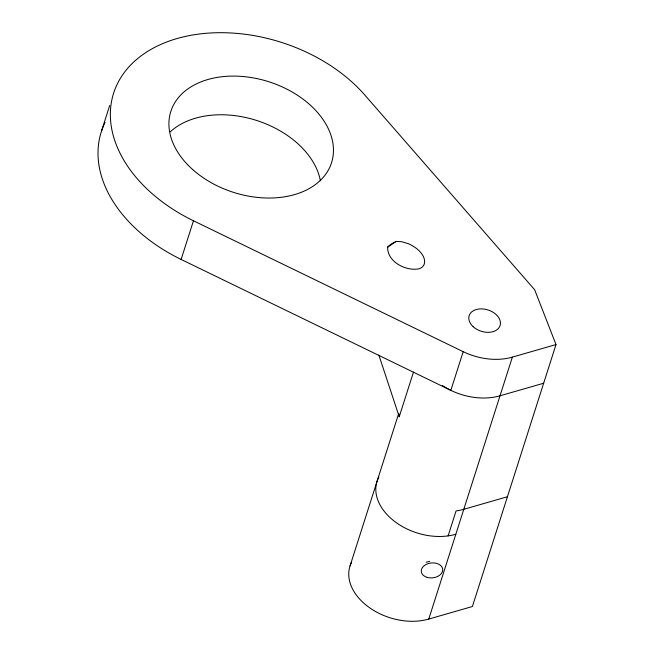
<?xml version="1.0" encoding="UTF-8"?>
<svg xmlns="http://www.w3.org/2000/svg" width="654" height="654" viewBox="0 0 654 654"><rect width="100%" height="100%" fill="white"/><g stroke="black" fill="none" stroke-linecap="round" stroke-linejoin="round"><path stroke-width="0.98" d="M387.642 247.196C387.25 261.935 406.191 271.516 419.075 268.778A12.671 8.723 17.7 0 0 422.966 266.358C426.089 262.802 424.421 257.512 421.92 254.112A26.299 18.099 17.7 0 0 408.071 243.59L401.605 241.702L396.152 241.432A16.244 5.093 -18.3 0 0 387.642 247.196L396.152 241.432M101.468 131.241L109.7 105.466M193.461 220.774L463.187 351.68L450.843 390.348L181.117 259.442L193.461 220.774A144.403 99.4 17.7 0 1 141.624 55.476A144.403 99.4 17.7 0 1 364.654 94.863L534.653 289.722L555.998 344.568L472.401 606.511L428.762 619.068A53.612 36.902 17.7 0 1 368.652 607.076A53.612 36.902 17.7 0 1 351.443 562.579M350.07 565.89L398.736 413.402M378.879 355.089L399.226 416.77L413.492 372.077M448.113 535.888L456.067 510.938A53.612 36.902 17.7 0 0 463.792 509.294L507.43 496.746M428.762 619.068L512.36 357.117L555.998 344.568M543.654 383.236L500.024 395.784A53.612 36.902 17.7 0 1 442.3 385.468M463.187 351.68L466.204 353.062A53.612 36.902 17.7 0 0 512.36 357.117M181.117 259.442A144.403 99.4 17.7 0 1 105.122 122.323M170.302 131.83A84.358 58.067 17.7 0 1 257.235 120.655A84.358 58.067 17.7 0 1 320.378 180.766M399.226 416.77A67.207 47.284 -89.2 0 1 399.553 414.383M455.83 534.244A53.612 36.902 17.7 0 1 395.327 521.966A53.612 36.902 17.7 0 1 378.846 477.118M429.703 561.353A10.636 4.333 -12.9 0 1 426.13 562.17M192.628 169.5A84.358 58.067 17.7 0 0 330.523 165.56A84.358 58.067 17.7 0 0 230.421 76.134A84.358 58.067 17.7 0 0 192.628 169.5M473.169 326.689A16.244 11.183 17.7 0 0 499.828 326.256A16.244 11.183 17.7 0 0 480.862 308.868A16.244 11.183 17.7 0 0 473.169 326.689M427.152 577.376A10.775 7.472 -6.4 0 0 442.709 569.356A10.775 7.472 -6.4 0 0 426.089 564.476A10.775 7.472 -6.4 0 0 427.152 577.376"/></g></svg>
